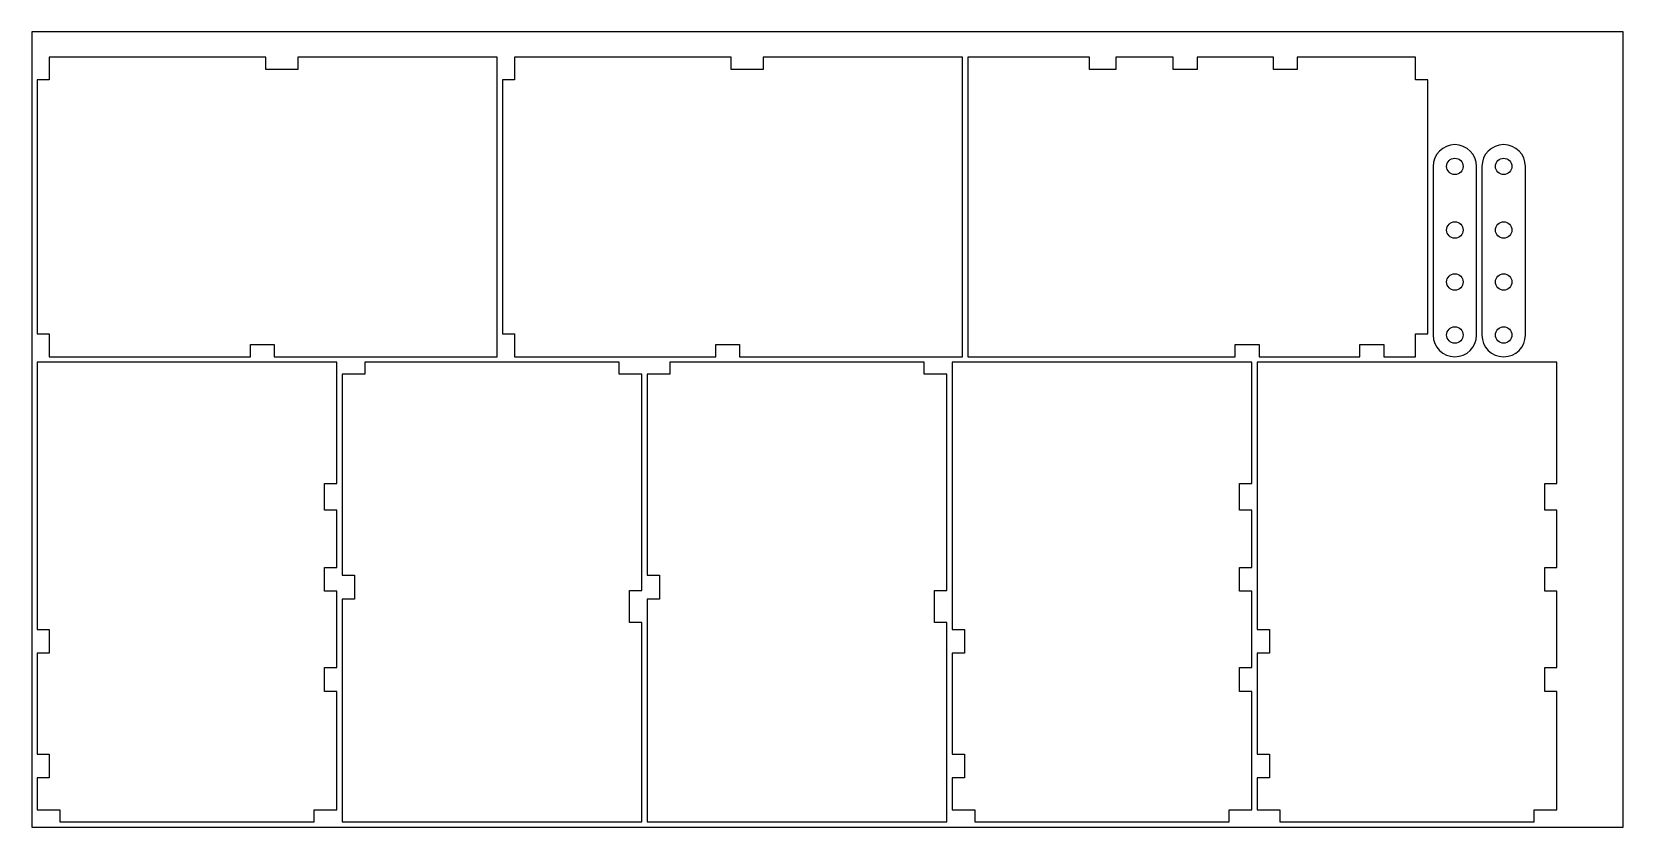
# Model space of a CAD drawing. Header units: metres. Extents: x 0 to 3000, y 0 to 1500.
import ezdxf

# ---------------------------------------------------------------- set-up
doc = ezdxf.new("R2010")
doc.units = ezdxf.units.M

msp = doc.modelspace()

# ---------------------------------------------------------------- linework, layer by layer
for points in [[(0, 0), (3000, 0), (3000, 1500), (0, 1500)], [(877.2, 887.2), (877.2, 1452.2), (501.3, 1452.2), (501.3, 1429.2), (441, 1429.2), (441, 1452.2), (33, 1452.2), (33, 1409.2), (10, 1409.2), (10, 930.2), (33, 930.2), (33, 887.2), (412, 887.2), (412, 910.2), (457, 910.2), (457, 887.2)], [(1754.4, 887.2), (1754.4, 1452.2), (1378.6, 1452.2), (1378.6, 1429.2), (1318.2, 1429.2), (1318.2, 1452.2), (910.2, 1452.2), (910.2, 1409.2), (887.2, 1409.2), (887.2, 930.2), (910.2, 930.2), (910.2, 887.2), (1289.2, 887.2), (1289.2, 910.2), (1334.2, 910.2), (1334.2, 887.2)], [(2631.7, 930.2), (2631.7, 1409.2), (2608.7, 1409.2), (2608.7, 1452.2), (2385.7, 1452.2), (2385.7, 1429.2), (2340.7, 1429.2), (2340.7, 1452.2), (2196.7, 1452.2), (2196.7, 1429.2), (2151.7, 1429.2), (2151.7, 1452.2), (2043.7, 1452.2), (2043.7, 1429.2), (1993.7, 1429.2), (1993.7, 1452.2), (1764.4, 1452.2), (1764.4, 887.2), (2268.7, 887.2), (2268.7, 910.2), (2313.7, 910.2), (2313.7, 887.2), (2503.7, 887.2), (2503.7, 910.2), (2548.7, 910.2), (2548.7, 887.2), (2608.7, 887.2), (2608.7, 930.2)], [(53, 10), (532, 10), (532, 33), (575, 33), (575, 256), (552, 256), (552, 301), (575, 301), (575, 445), (552, 445), (552, 490), (575, 490), (575, 598), (552, 598), (552, 648), (575, 648), (575, 877.2), (10, 877.2), (10, 373), (33, 373), (33, 328), (10, 328), (10, 138), (33, 138), (33, 93), (10, 93), (10, 33), (53, 33)], [(585, 10), (1150, 10), (1150, 385.9), (1127, 385.9), (1127, 446.2), (1150, 446.2), (1150, 854.2), (1107, 854.2), (1107, 877.2), (628, 877.2), (628, 854.2), (585, 854.2), (585, 475.2), (608, 475.2), (608, 430.2), (585, 430.2)], [(1160, 10), (1725, 10), (1725, 385.9), (1702, 385.9), (1702, 446.2), (1725, 446.2), (1725, 854.2), (1682, 854.2), (1682, 877.2), (1203, 877.2), (1203, 854.2), (1160, 854.2), (1160, 475.2), (1183, 475.2), (1183, 430.2), (1160, 430.2)], [(1778, 10), (2257, 10), (2257, 33), (2300, 33), (2300, 256), (2277, 256), (2277, 301), (2300, 301), (2300, 445), (2277, 445), (2277, 490), (2300, 490), (2300, 598), (2277, 598), (2277, 648), (2300, 648), (2300, 877.2), (1735, 877.2), (1735, 373), (1758, 373), (1758, 328), (1735, 328), (1735, 138), (1758, 138), (1758, 93), (1735, 93), (1735, 33), (1778, 33)], [(2353, 10), (2832, 10), (2832, 33), (2875, 33), (2875, 256), (2852, 256), (2852, 301), (2875, 301), (2875, 445), (2852, 445), (2852, 490), (2875, 490), (2875, 598), (2852, 598), (2852, 648), (2875, 648), (2875, 877.2), (2310, 877.2), (2310, 373), (2333, 373), (2333, 328), (2310, 328), (2310, 138), (2333, 138), (2333, 93), (2310, 93), (2310, 33), (2353, 33)]]:
    msp.add_lwpolyline(points, close=True)
for points in [[(2641.7, 1246.2), (2641.7, 928.2, 1), (2723.7, 928.2), (2723.7, 1246.2, 1)], [(2682.7, 1261.7, -1), (2682.7, 1230.7, -1)], [(2733.7, 1246.2), (2733.7, 928.2, 1), (2815.7, 928.2), (2815.7, 1246.2, 1)], [(2774.7, 1261.7, -1), (2774.7, 1230.7, -1)], [(2682.7, 1141.7, -1), (2682.7, 1110.7, -1)], [(2774.7, 1141.7, -1), (2774.7, 1110.7, -1)], [(2682.7, 1043.7, -1), (2682.7, 1012.7, -1)], [(2774.7, 1043.7, -1), (2774.7, 1012.7, -1)], [(2682.7, 943.7, -1), (2682.7, 912.7, -1)], [(2774.7, 943.7, -1), (2774.7, 912.7, -1)]]:
    msp.add_lwpolyline(points, format="xyb", close=True)

doc.saveas('drawing.dxf')
